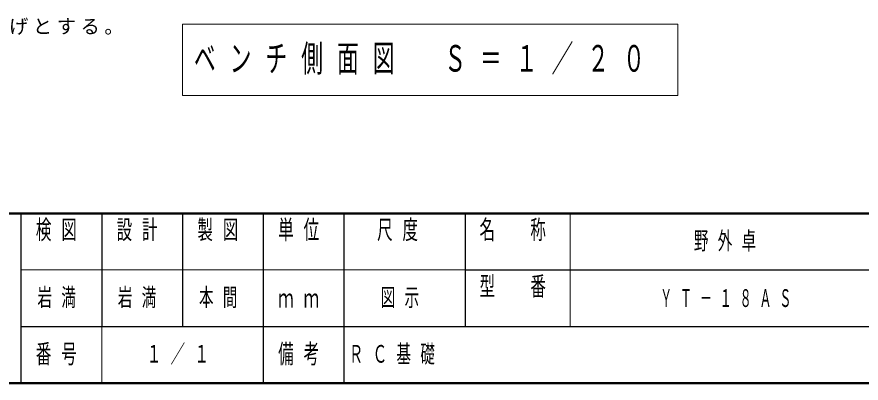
# Model space of a CAD drawing. Units: millimetres on the paper. Extents: x -365 to 10, y -38 to 257.
# Drawn here: x -238 to -133.5, y 0 to 45.3 of the extents above; entities that cross this region are included whole.
import ezdxf

# ---------------------------------------------------------------- set-up
doc = ezdxf.new("R2010")
doc.units = ezdxf.units.MM
doc.layers.add('LY_1', color=7, linetype='Continuous', lineweight=25)
doc.layers.add('LY_2', color=7, linetype='Continuous', lineweight=13)
doc.styles.add('ＭＳ ゴシック', font='')
doc.styles.get('ＭＳ ゴシック').set_extended_font_data('MS Gothic')

msp = doc.modelspace()

# ---------------------------------------------------------------- linework, layer by layer
at = {"layer": 'LY_1', "lineweight": 13}
for p, q in [((-217.482, 44.392), (-217.482, 35.592)), ((-156.182, 44.392), (-217.482, 44.392)), ((-156.182, 35.592), (-156.182, 44.392)), ((-217.482, 35.592), (-156.182, 35.592))]:
    msp.add_line(p, q, dxfattribs=at)
at = {"layer": 'LY_2', "lineweight": 50}
for p, q in [((-365, 21), (0, 21)), ((-365, 0), (0, 0))]:
    msp.add_line(p, q, dxfattribs=at)
at = {"layer": 'LY_2', "color": 211, "lineweight": 25}
for p, q in [((-237.5, 21), (-237.5, 0)), ((-227.5, 21), (-227.5, 7)), ((-217.5, 21), (-217.5, 7)), ((-207.5, 21), (-207.5, 0)), ((-197.5, 21), (-197.5, 7)), ((-182.5, 21), (-182.5, 7)), ((-182.5, 14), (-70, 14)), ((-237.5, 7), (0, 7))]:
    msp.add_line(p, q, dxfattribs=at)
at = {"layer": 'LY_2'}
for p, q in [((-169.5, 21), (-169.5, 7)), ((-237.5, 14), (-182.5, 14)), ((-227.5, 7), (-227.5, 0))]:
    msp.add_line(p, q, dxfattribs=at)
at = {"layer": 'LY_2', "lineweight": 25}
msp.add_line((-197.5, 7), (-197.5, 0), dxfattribs=at)

# ---------------------------------------------------------------- texts
at = {"layer": 'LY_1', "style": 'ＭＳ ゴシック'}
for s, insert, char_height, attachment_point in [('\\T1.23;座フレームは、電気亜鉛メッキ処理の上、ポリエステル樹脂粉体塗装（ダークグレー）仕上げとする。', (-360.045, 43.026), 1.76, 7), ('\\T1.64;\\W0.6;ベンチ側面図\u3000Ｓ＝１／２０', (-216.082, 39.992), 3.299, 4), ('\\T1.64;\\W0.6;野外卓', (-149.75, 17.5), 2.199, 5), ('\\T1.64;\\W0.6;岩満', (-232.5, 10.5), 2.199, 5), ('\\T1.64;\\W0.6;岩満', (-225.5, 10.5), 2.199, 4), ('\\T1.64;\\W0.6;本間', (-212.5, 10.5), 2.199, 5), ('\\T1.64;\\W0.6;図示', (-190, 10.5), 2.199, 5), ('\\T1.64;\\W0.5;ＹＴ－１８ＡＳ', (-149.75, 10.5), 2.199, 5), ('\\T1.64;\\W0.6;１／１', (-217.5, 3.5), 2.199, 5), ('\\T1.64;\\W0.6;ＲＣ基礎', (-191, 3.5), 2.199, 5)]:
    msp.add_mtext(s, dxfattribs=dict(at, insert=insert, char_height=char_height, attachment_point=attachment_point))
at = {"layer": 'LY_2', "color": 4, "char_height": 2.346, "style": 'ＭＳ ゴシック'}
for s, insert, attachment_point in [('\\T1.64;\\W0.6;検図', (-232.5, 20.167), 2), ('\\T1.64;\\W0.6;設計', (-222.5, 20.167), 2), ('\\T1.64;\\W0.6;製図', (-212.5, 20.167), 2), ('\\T1.64;\\W0.6;単位', (-202.5, 20.167), 2), ('\\T1.64;\\W0.6;尺度', (-190.25, 20.167), 2), ('\\T1.64;\\W0.6;名\u3000称', (-176, 20.167), 2), ('\\T1.64;\\W0.6;型\u3000番', (-176, 13.167), 2), ('\\T1.64;\\W0.6;ｍｍ', (-202.5, 10.5), 5), ('\\T1.64;\\W0.6;番号', (-232.5, 3.5), 5), ('\\T1.64;\\W0.6;備考', (-202.5, 3.5), 5)]:
    msp.add_mtext(s, dxfattribs=dict(at, insert=insert, attachment_point=attachment_point))

doc.saveas('drawing.dxf')
